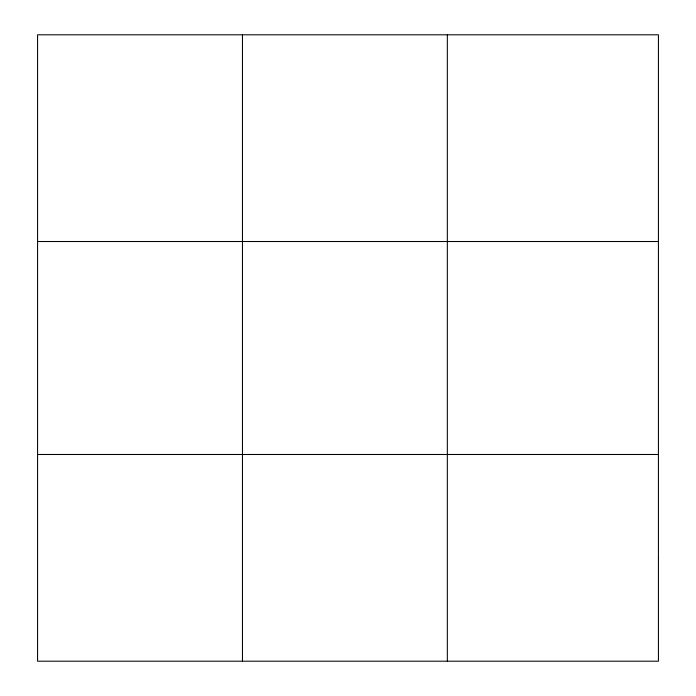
<?xml version="1.0" encoding="UTF-8"?>
<svg xmlns="http://www.w3.org/2000/svg" width="696" height="696" viewBox="0 0 696 696"><rect width="100%" height="100%" fill="white"/><g stroke="black" fill="none" stroke-linecap="round" stroke-linejoin="round"><path stroke-width="1.04" d="M242.46 34.8L242.46 661.2M447.337 34.8L447.337 661.2M37.575 241.512L658.425 241.512M37.575 454.488L658.425 454.488M658.425 557.844L658.425 661.2L37.575 661.2L37.575 34.8L658.425 34.8L658.425 557.844"/></g></svg>
